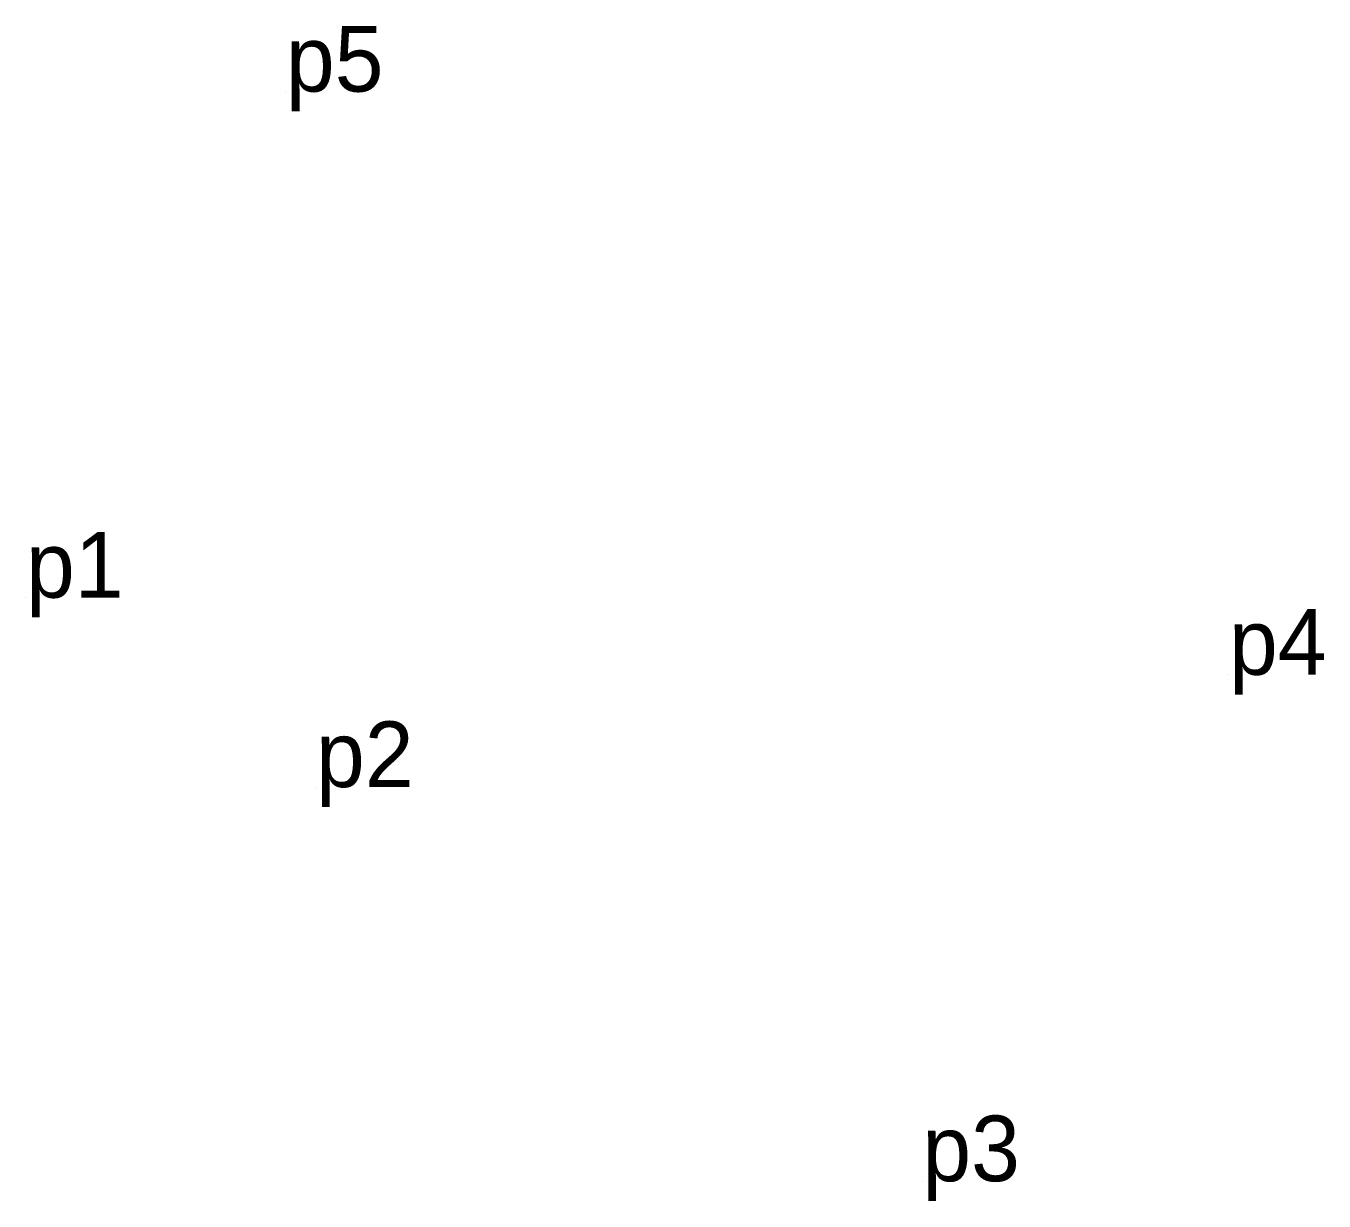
# Model space of a CAD drawing. Extents: x -2 to 54773767, y -1 to 183694297.
# Drawn here: x 542413.64 to 542449.23, y 1836381.3 to 1836413.52 of the extents above; entities that cross this region are included whole.
import ezdxf

# ---------------------------------------------------------------- set-up
doc = ezdxf.new("R2010")
doc.units = 0
doc.layers.add('Level 12', color=7, linetype='Continuous')
doc.layers.add('Level 7', color=7, linetype='Continuous')

msp = doc.modelspace()

# ---------------------------------------------------------------- linework, layer by layer
at = {"layer": 'Level 7'}
for p, q in [((542420.767, 1836411.716), (542420.767, 1836411.716)), ((542413.641, 1836397.84), (542413.641, 1836397.84)), ((542446.623, 1836395.725), (542446.623, 1836395.725)), ((542421.591, 1836392.646), (542421.591, 1836392.646)), ((542438.215, 1836381.839), (542438.215, 1836381.839))]:
    msp.add_line(p, q, dxfattribs=at)

# ---------------------------------------------------------------- texts
at = {"layer": 'Level 12'}
for s, p in [('p5', (542420.767, 1836411.716)), ('p1', (542413.641, 1836397.84)), ('p4', (542446.623, 1836395.725)), ('p2', (542421.591, 1836392.646)), ('p3', (542438.215, 1836381.839))]:
    msp.add_text(s, height=1.8, dxfattribs=at).set_placement(p)

doc.saveas('drawing.dxf')
